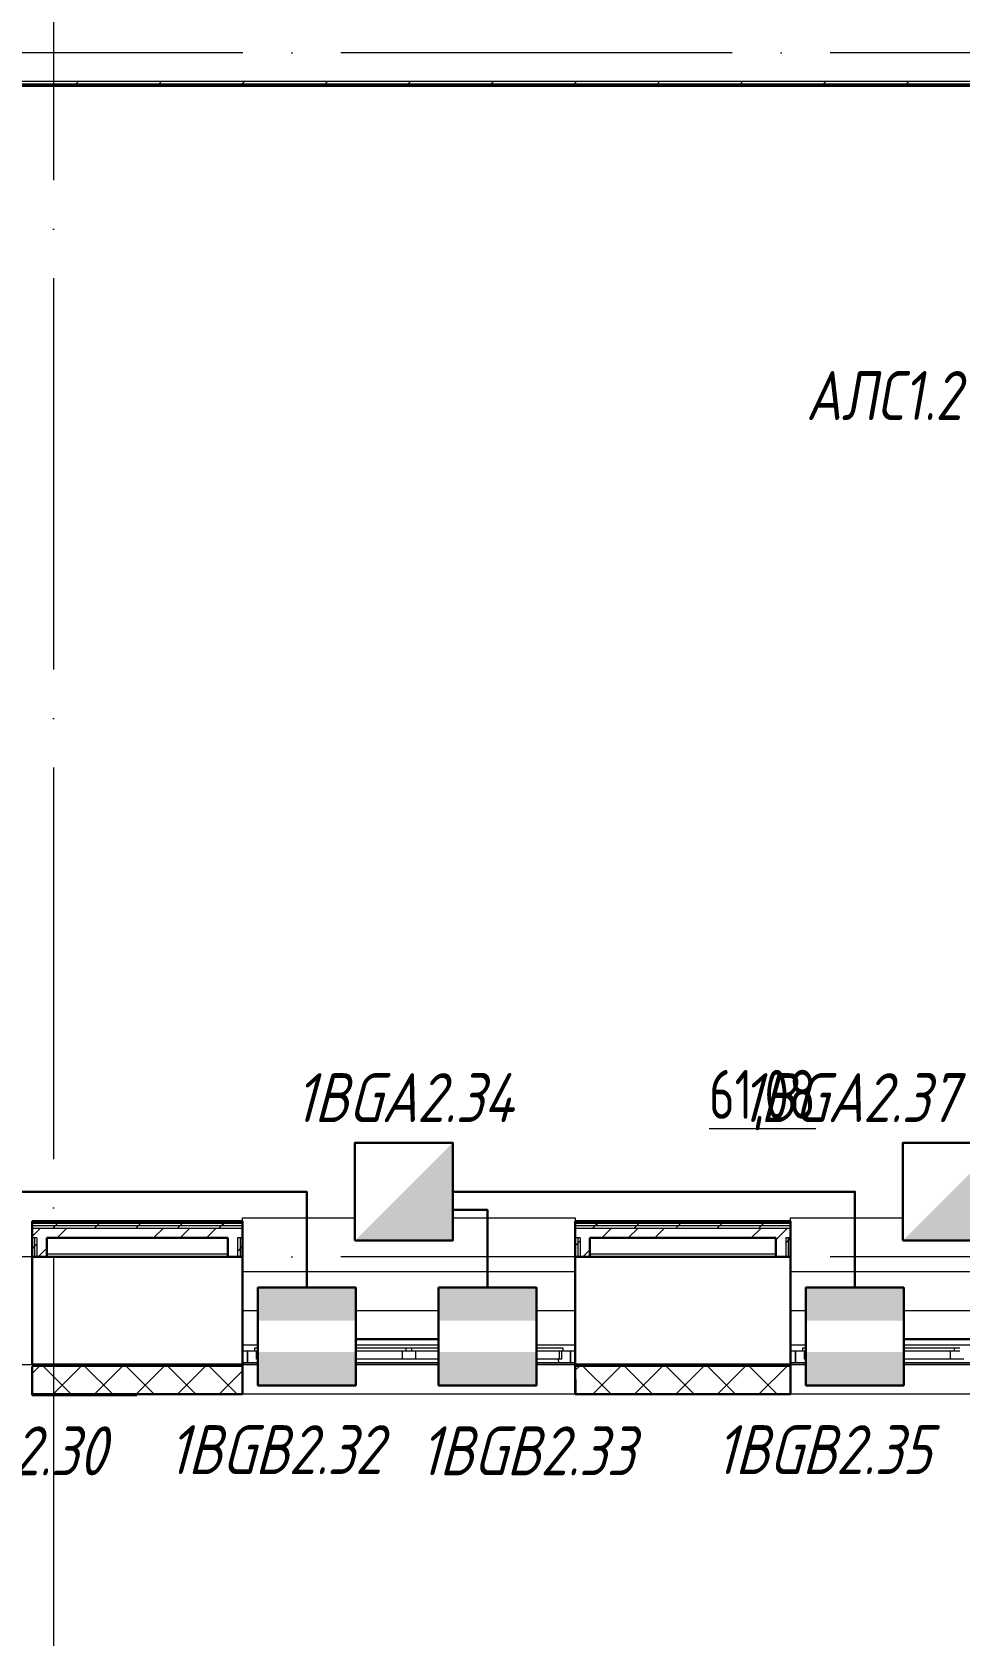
# Model space of a CAD drawing. Header units: millimetres. Extents: x -259793 to 1187961, y -549744 to 43070.
# Drawn here: x -4166 to 574, y -22080 to -13887 of the extents above; entities that cross this region are included whole.
import ezdxf
from ezdxf import colors
from ezdxf.entities.mleader import LeaderData, LeaderLine
from ezdxf.enums import TextEntityAlignment as Align
from ezdxf.math import Vec2, Vec3

# ---------------------------------------------------------------- set-up
doc = ezdxf.new("R2010")
doc.units = ezdxf.units.MM
doc.linetypes.add('ADSK_Линия сетки', pattern=[25, 20, -2.5, 0, -2.5])
for name, color, linetype, lineweight in [('_ Окна', 7, 'Continuous', 9), ('RC-Выноски', 7, 'Continuous', 0), ('RC-Извещатели_охранные', 5, 'Continuous', 30), ('лс', 5, 'Continuous', 30), ('Марки помещений', 252, 'Continuous', 20), ('Ограждение', 252, 'Continuous', 9), ('Окна', 252, 'Continuous', 9), ('Оси', 252, 'Continuous', 9), ('Стены внутренние', 7, 'Continuous', 18), ('Стены наружные', 7, 'Continuous', 18), ('Стены штриховка', 7, 'Continuous', 9)]:
    doc.layers.add(name, color=color, linetype=linetype, lineweight=lineweight)
doc.layers.add('RC-Позиционные_обозначения', color=7, linetype='Continuous')
doc.styles.add('GOST Common_3', font='', dxfattribs={"height": 3.5})
doc.styles.add('RubezhCAD', font='', dxfattribs={"oblique": 10})
doc.styles.get("Standard").update_dxf_attribs({"font": ''})
doc.styles.get('GOST Common_3').set_extended_font_data('GOST 2.304 type A')
doc.styles.get('RubezhCAD').set_extended_font_data('GOST type A')
doc.styles.get('Standard').set_extended_font_data('GOST type B')

# ---------------------------------------------------------------- blocks, each defined once
blk = doc.blocks.new('RC-UGO-IOZ-02')
at = {"layer": 'RC-Извещатели_охранные'}
blk.add_attdef('PSTN', text='', height=2.5, dxfattribs=at).set_placement((0.977, 2.603), align=Align.BOTTOM_LEFT)
blk.add_wipeout([(2.5, -2.5), (2.5, 2.5), (-2.5, 2.5), (-2.5, -2.5)]).dxf.layer = 'RC-Извещатели_охранные'
blk.add_wipeout([(-2.5, -2.5), (-2.5, 2.5), (2.5, 2.5), (2.5, -2.5)]).dxf.layer = 'RC-Извещатели_охранные'
h = blk.add_hatch(color=256, dxfattribs=at)
h.dxf.hatch_style = 1
h.paths.add_polyline_path([(2.5, -2.5), (2.5, 2.5), (0, 0), (-2.5, -2.5)])
blk.add_lwpolyline([(-2.5, -2.5), (2.5, -2.5), (2.5, 2.5), (-2.5, 2.5)], close=True, dxfattribs=at)
blk = doc.blocks.new('RC-UGO-IOM-02')
at = {"layer": 'RC-Извещатели_охранные'}
blk.add_point((0, 0), dxfattribs=at)
blk.add_attdef('PSTN', text='', height=2.5, dxfattribs=at).set_placement((0.977, 2.603), align=Align.BOTTOM_LEFT)
blk.add_wipeout([(2.5, -2.5), (2.5, 2.5), (-2.5, 2.5), (-2.5, -2.5)]).dxf.layer = 'RC-Извещатели_охранные'
blk.add_wipeout([(-2.5, -2.5), (-2.5, 2.5), (2.5, 2.5), (2.5, -2.5)]).dxf.layer = 'RC-Извещатели_охранные'
h = blk.add_hatch(color=256, dxfattribs=at)
h.dxf.hatch_style = 1
h.paths.add_polyline_path([(2.5, 0.8), (2.5, 2.506), (-2.5, 2.499), (-2.5, 0.8)])
h = blk.add_hatch(color=256, dxfattribs=at)
h.dxf.hatch_style = 1
h.paths.add_polyline_path([(2.5, -2.5), (2.5, -0.794), (-2.5, -0.801), (-2.5, -2.5)])
blk.add_lwpolyline([(-2.5, -2.5), (2.5, -2.5), (2.5, 2.5), (-2.5, 2.5)], close=True, dxfattribs=at)
blk = doc.blocks.new('1 этаж')
at = {"layer": 'Стены наружные', "lineweight": 9, "true_color": 0x636466}
h = blk.add_hatch(dxfattribs=at)
h.set_pattern_fill('FP_41', color=251, style=0, pattern_type=2)
h.set_pattern_definition([(180, (-32119.82, 96), (-1e-14, -100), [])])
h.paths.add_polyline_path([(-66005.8, -20703.7), (-64730.8, -20703.7), (-64730.8, -20693.7), (-66005.8, -20693.7)])
h.paths.add_polyline_path([(2117.4, -20703.7), (2694.2, -20703.7), (2694.2, -20693.7), (1409.2, -20693.7), (1409.2, -20703.7)])
h.paths.add_polyline_path([(-63030.8, -20703.7), (-61880.8, -20703.7), (-61880.8, -20693.7), (-63030.8, -20693.7)])
h.paths.add_polyline_path([(-752.8, -20703.7), (-290.8, -20703.7), (-290.8, -20693.7), (-1390.8, -20693.7), (-1390.8, -20703.7)])
h.paths.add_polyline_path([(-60180.8, -20703.7), (-59050.8, -20703.7), (-59050.8, -20693.7), (-60180.8, -20693.7)])
h.paths.add_polyline_path([(-3623, -20703.7), (-3090.8, -20703.7), (-3090.8, -20693.7), (-4165.8, -20693.7), (-4165.8, -20703.7)])
h.paths.add_polyline_path([(-57350.8, -20703.7), (-56240.8, -20703.7), (-56240.8, -20693.7), (-57350.8, -20693.7)])
h.paths.add_polyline_path([(-5865.8, -20703.7), (-5865.8, -20693.7), (-6960.8, -20693.7), (-6960.8, -20703.7), (-6493.2, -20703.7)])
h.paths.add_polyline_path([(-54540.8, -20703.7), (-53450.8, -20703.7), (-53450.8, -20693.7), (-54540.8, -20693.7)])
h.paths.add_polyline_path([(-8660.8, -20703.7), (-8660.8, -20693.7), (-9765.8, -20693.7), (-9765.8, -20703.7), (-9363.4, -20703.7)])
h.paths.add_polyline_path([(-51750.8, -20703.7), (-50620.8, -20703.7), (-50620.8, -20693.7), (-51750.8, -20693.7)])
h.paths.add_polyline_path([(-11516, -20703.7), (-11465.8, -20703.7), (-11465.8, -20693.7), (-12545.8, -20693.7), (-12545.8, -20703.7), (-12233.6, -20703.7)])
h.paths.add_polyline_path([(-48920.8, -20703.7), (-47800.8, -20703.7), (-47800.8, -20693.7), (-48920.8, -20693.7)])
h.paths.add_polyline_path([(-14245.8, -20703.7), (-14245.8, -20693.7), (-15320.8, -20693.7), (-15320.8, -20703.7), (-14386.2, -20703.7)])
h.paths.add_polyline_path([(-46100.8, -20703.7), (-45030.8, -20703.7), (-45030.8, -20693.7), (-46100.8, -20693.7)])
h.paths.add_polyline_path([(-17256.4, -20703.7), (-17020.8, -20703.7), (-17020.8, -20693.7), (-18120.8, -20693.7), (-18120.8, -20703.7), (-17974, -20703.7)])
h.paths.add_polyline_path([(-43330.8, -20703.7), (-42230.8, -20703.7), (-42230.8, -20693.7), (-43330.8, -20693.7)])
h.paths.add_polyline_path([(-19820.8, -20703.7), (-19820.8, -20693.7), (-20920.8, -20693.7), (-20920.8, -20703.7), (-20126.6, -20703.7)])
h.paths.add_polyline_path([(-40530.8, -20703.7), (-39400.8, -20703.7), (-39400.8, -20693.7), (-40530.8, -20693.7)])
h.paths.add_polyline_path([(-22620.8, -20703.7), (-22620.8, -20693.7), (-23700.8, -20693.7), (-23700.8, -20703.7), (-22996.8, -20703.7)])
h.paths.add_polyline_path([(-25867, -20703.7), (-25400.8, -20703.7), (-25400.8, -20693.7), (-26500.8, -20693.7), (-26500.8, -20703.7), (-26498.8, -20703.7)])
h.paths.add_polyline_path([(-37700.8, -20703.7), (-36590.8, -20703.7), (-36590.8, -20693.7), (-37700.8, -20693.7)])
h.paths.add_polyline_path([(-28202.8, -20703.7), (-28200.8, -20703.7), (-28200.8, -20693.7), (-29240.8, -20693.7), (-29239.8, -20703.7), (-28378.4, -20703.7)])
h.paths.add_polyline_path([(-34890.8, -20703.7), (-33780.8, -20703.7), (-33780.8, -20693.7), (-34890.8, -20693.7)])
h.paths.add_polyline_path([(-30940.8, -20703.7), (-30940.8, -20693.7), (-32080.8, -20693.7), (-32079.8, -20703.7), (-31090.8, -20703.7)])
at = {"layer": '_ Окна', "color": 251, "true_color": 0x636466}
for p, q in [((-3065.8, -20625.7), (-3090.8, -20625.7)), ((-3065.8, -20683.7), (-3065.8, -20625.7)), ((-1390.8, -20625.7), (-1415.8, -20625.7)), ((-1415.8, -20625.7), (-1415.8, -20683.7)), ((-265.8, -20625.7), (-290.8, -20625.7)), ((-265.8, -20683.7), (-265.8, -20625.7)), ((-3090.8, -20683.7), (-3065.8, -20683.7)), ((-1415.8, -20683.7), (-1390.8, -20683.7)), ((-290.8, -20683.7), (-265.8, -20683.7))]:
    blk.add_line(p, q, dxfattribs=at)
at = {"layer": '_ Окна', "color": 251, "lineweight": 18, "true_color": 0x636466}
for p, q in [((-3027.8, -20625.7), (-3065.8, -20625.7)), ((-3065.8, -20625.7), (-3065.8, -20683.7)), ((-3019.8, -20666.7), (-3019.8, -20625.7)), ((-1461.8, -20625.7), (-1461.8, -20666.7)), ((-1415.8, -20625.7), (-1453.8, -20625.7)), ((-1415.8, -20683.7), (-1415.8, -20625.7)), ((-227.8, -20625.7), (-265.8, -20625.7)), ((-265.8, -20625.7), (-265.8, -20683.7)), ((-219.8, -20666.7), (-219.8, -20625.7)), ((-3065.8, -20683.7), (-3006.4, -20683.7)), ((-3007.8, -20666.7), (-3019.8, -20666.7)), ((-3006.4, -20683.7), (-3001.8, -20666.7)), ((-1479.8, -20666.7), (-1475.2, -20683.7)), ((-1475.2, -20683.7), (-1415.8, -20683.7)), ((-1461.8, -20666.7), (-1473.8, -20666.7)), ((-265.8, -20683.7), (-206.4, -20683.7)), ((-207.8, -20666.7), (-219.8, -20666.7)), ((-206.4, -20683.7), (-201.8, -20666.7))]:
    blk.add_line(p, q, dxfattribs=at)
at = {"layer": 'Ограждение', "color": 251, "true_color": 0x636466}
for p, q in [((-6740.8, -14163.7), (1454.2, -14163.7)), ((-3090.8, -19961.8), (-3090.8, -19943.7)), ((-3090.8, -19943.7), (-1390.8, -19943.7)), ((-1390.8, -19943.7), (-1390.8, -19961.8)), ((-290.8, -19961.8), (-290.8, -19943.7)), ((-290.8, -19943.7), (1409.2, -19943.7)), ((-3090.8, -20218.7), (-1390.8, -20218.7)), ((-290.8, -20218.7), (1409.2, -20218.7)), ((-3090.8, -20418.7), (-1390.8, -20418.7)), ((-290.8, -20418.7), (1409.2, -20418.7)), ((-3090.8, -20593.7), (-1390.8, -20593.7)), ((-290.8, -20593.7), (1409.2, -20593.7))]:
    blk.add_line(p, q, dxfattribs=at)
at = {"layer": 'Окна', "color": 251, "true_color": 0x636466}
for p, q in [((-3027.8, -20608.7), (-2255.8, -20608.7)), ((-3027.8, -20625.7), (-3027.8, -20608.7)), ((-2255.8, -20625.7), (-3027.8, -20625.7)), ((-3007.8, -20666.7), (-3007.8, -20625.7)), ((-2275.8, -20625.7), (-2275.8, -20666.7)), ((-2255.8, -20608.7), (-2225.8, -20608.7)), ((-2255.8, -20608.7), (-2255.8, -20625.7)), ((-2225.8, -20625.7), (-2255.8, -20625.7)), ((-2225.8, -20608.7), (-1453.8, -20608.7)), ((-2225.8, -20625.7), (-2225.8, -20608.7)), ((-1453.8, -20625.7), (-2225.8, -20625.7)), ((-2205.8, -20666.7), (-2205.8, -20625.7)), ((-1473.8, -20625.7), (-1473.8, -20666.7)), ((-1453.8, -20608.7), (-1453.8, -20625.7)), ((-227.8, -20608.7), (544.2, -20608.7)), ((-227.8, -20625.7), (-227.8, -20608.7)), ((544.2, -20625.7), (-227.8, -20625.7)), ((-207.8, -20666.7), (-207.8, -20625.7)), ((524.2, -20625.7), (524.2, -20666.7)), ((544.2, -20608.7), (574.2, -20608.7)), ((544.2, -20608.7), (544.2, -20625.7)), ((574.2, -20625.7), (544.2, -20625.7)), ((-2275.8, -20666.7), (-3007.8, -20666.7)), ((-3006.4, -20683.7), (-1475.2, -20683.7)), ((-2205.8, -20666.7), (-2275.8, -20666.7)), ((-1473.8, -20666.7), (-2205.8, -20666.7)), ((524.2, -20666.7), (-207.8, -20666.7)), ((-206.4, -20683.7), (1324.8, -20683.7)), ((594.2, -20666.7), (524.2, -20666.7))]:
    blk.add_line(p, q, dxfattribs=at)
at = {"layer": 'Оси', "color": 251, "linetype": 'ADSK_Линия сетки', "ltscale": 100, "true_color": 0x636466}
for p, q in [((-4055.8, -2643.7), (-4055.8, -33769.9)), ((4411.5, -13993.7), (-72528.1, -13993.7)), ((4411.5, -20143.7), (-72528.1, -20143.7))]:
    blk.add_line(p, q, dxfattribs=at)
at = {"layer": 'Стены внутренние', "color": 251, "true_color": 0x636466}
for p, q in [((-4670.8, -14138.7), (1484.2, -14138.7)), ((-1390.8, -20693.7), (-3090.8, -20693.7)), ((1409.2, -20693.7), (-290.8, -20693.7)), ((-1390.8, -20845.7), (-3090.8, -20845.7)), ((1409.2, -20845.7), (-290.8, -20845.7))]:
    blk.add_line(p, q, dxfattribs=at)
at = {"layer": 'Стены внутренние', "color": 251, "lineweight": 30, "true_color": 0x636466}
for p, q in [((-4165.8, -20143.7), (-4165.8, -20693.7)), ((-3165.8, -20143.7), (-4090.8, -20143.7)), ((-3090.8, -20693.7), (-3090.8, -20143.7)), ((-1390.8, -20143.7), (-1390.8, -20693.7)), ((-365.8, -20143.7), (-1315.8, -20143.7)), ((-290.8, -20693.7), (-290.8, -20143.7)), ((-4165.8, -20693.7), (-3090.8, -20693.7)), ((-4165.8, -20703.7), (-4165.8, -20845.7)), ((-3090.8, -20845.7), (-3090.8, -20703.7)), ((-1390.8, -20693.7), (-290.8, -20693.7)), ((-1390.8, -20703.7), (-1390.8, -20845.7)), ((-290.8, -20845.7), (-290.8, -20703.7)), ((-4165.8, -20845.7), (-3090.8, -20845.7)), ((-1390.8, -20845.7), (-290.8, -20845.7))]:
    blk.add_line(p, q, dxfattribs=at)
at = {"layer": 'Стены внутренние', "color": 251, "linetype": 'Continuous', "lineweight": 9, "true_color": 0x636466}
for p, q in [((-4165.8, -20740.3), (-4129.2, -20703.7)), ((-3967.6, -20843.7), (-4107.6, -20703.7)), ((-4057.1, -20843.7), (-3917.1, -20703.7)), ((-3755.5, -20843.7), (-3895.5, -20703.7)), ((-3844.9, -20843.7), (-3704.9, -20703.7)), ((-3543.3, -20843.7), (-3683.3, -20703.7)), ((-3632.8, -20843.7), (-3492.8, -20703.7)), ((-3331.2, -20843.7), (-3471.2, -20703.7)), ((-3420.7, -20843.7), (-3280.7, -20703.7)), ((-3119.1, -20843.7), (-3259.1, -20703.7)), ((-3208.5, -20843.7), (-3090.8, -20726)), ((-1390.8, -20723.1), (-1371.5, -20703.7)), ((-1209.9, -20843.7), (-1349.9, -20703.7)), ((-1299.3, -20843.7), (-1159.3, -20703.7)), ((-997.8, -20843.7), (-1137.8, -20703.7)), ((-1087.2, -20843.7), (-947.2, -20703.7)), ((-785.6, -20843.7), (-925.6, -20703.7)), ((-875.1, -20843.7), (-735.1, -20703.7)), ((-573.5, -20843.7), (-713.5, -20703.7)), ((-662.9, -20843.7), (-522.9, -20703.7)), ((-361.4, -20843.7), (-501.4, -20703.7)), ((-450.8, -20843.7), (-310.8, -20703.7)), ((-4147.9, -20844.3), (-4148.7, -20845.7)), ((-4126.8, -20845.7), (-4128, -20843.7)), ((-3540.2, -20845.7), (-3541.4, -20843.7)), ((-1331.9, -20843.7), (-1333.1, -20845.7)), ((-510.7, -20843.7), (-511.8, -20845.7)), ((-292.8, -20833.6), (-290.8, -20833.6))]:
    blk.add_line(p, q, dxfattribs=at)
at = {"layer": 'Стены наружные', "color": 251, "lineweight": 30, "true_color": 0x636466}
for p, q in [((-6750.8, -14158.7), (1454.2, -14158.7)), ((-4165.8, -19961.8), (-4165.8, -20143.7)), ((-3090.8, -19961.8), (-4165.8, -19961.8)), ((-3090.8, -20143.7), (-3090.8, -19961.8)), ((-1390.8, -19961.8), (-1390.8, -20143.7)), ((-290.8, -19961.8), (-1390.8, -19961.8)), ((-290.8, -20143.7), (-290.8, -19961.8)), ((-4090.8, -20046.8), (-3165.8, -20046.8)), ((-4090.8, -20143.7), (-4090.8, -20046.8)), ((-3165.8, -20046.8), (-3165.8, -20143.7)), ((-1315.8, -20046.8), (-365.8, -20046.8)), ((-1315.8, -20143.7), (-1315.8, -20046.8)), ((-365.8, -20046.8), (-365.8, -20143.7)), ((-4165.8, -20143.7), (-4090.8, -20143.7)), ((-3165.8, -20143.7), (-3090.8, -20143.7)), ((-1390.8, -20143.7), (-1315.8, -20143.7)), ((-365.8, -20143.7), (-290.8, -20143.7)), ((-3090.8, -20693.7), (-4165.8, -20693.7)), ((-3090.8, -20703.7), (-3090.8, -20693.7)), ((-290.8, -20693.7), (-1390.8, -20693.7)), ((-1390.8, -20693.7), (-1390.8, -20703.7)), ((-290.8, -20703.7), (-290.8, -20693.7)), ((-3630.8, -20845.7), (-4165.8, -20845.7)), ((-4165.8, -20845.7), (-4165.8, -20850.7)), ((-4165.8, -20850.7), (-3630.8, -20850.7)), ((-3630.8, -20850.7), (-3630.8, -20845.7))]:
    blk.add_line(p, q, dxfattribs=at)
at = {"layer": 'Стены наружные', "color": 251, "linetype": 'Continuous', "lineweight": 9, "true_color": 0x636466}
for p, q in [((-4160.3, -14158.7), (-4155.3, -14153.7)), ((-4089.6, -14158.7), (-4084.6, -14153.7)), ((-4018.9, -14158.7), (-4013.9, -14153.7)), ((-3948.1, -14158.7), (-3943.1, -14153.7)), ((-3943.1, -14153.7), (-3928.1, -14138.7)), ((-3877.4, -14158.7), (-3872.4, -14153.7)), ((-3806.7, -14158.7), (-3801.7, -14153.7)), ((-3736, -14158.7), (-3731, -14153.7)), ((-3665.3, -14158.7), (-3660.3, -14153.7)), ((-3594.6, -14158.7), (-3589.6, -14153.7)), ((-3523.9, -14158.7), (-3518.9, -14153.7)), ((-3518.9, -14153.7), (-3503.9, -14138.7)), ((-3453.2, -14158.7), (-3448.2, -14153.7)), ((-3382.5, -14158.7), (-3377.5, -14153.7)), ((-3311.8, -14158.7), (-3306.8, -14153.7)), ((-3241, -14158.7), (-3236, -14153.7)), ((-3170.3, -14158.7), (-3165.3, -14153.7)), ((-3099.6, -14158.7), (-3094.6, -14153.7)), ((-3094.6, -14153.7), (-3079.6, -14138.7)), ((-3028.9, -14158.7), (-3023.9, -14153.7)), ((-2958.2, -14158.7), (-2953.2, -14153.7)), ((-2887.5, -14158.7), (-2882.5, -14153.7)), ((-2816.8, -14158.7), (-2811.8, -14153.7)), ((-2746.1, -14158.7), (-2741.1, -14153.7)), ((-2675.4, -14158.7), (-2670.4, -14153.7)), ((-2670.4, -14153.7), (-2655.4, -14138.7)), ((-2604.6, -14158.7), (-2599.6, -14153.7)), ((-2533.9, -14158.7), (-2528.9, -14153.7)), ((-2463.2, -14158.7), (-2458.2, -14153.7)), ((-2392.5, -14158.7), (-2387.5, -14153.7)), ((-2321.8, -14158.7), (-2316.8, -14153.7)), ((-2251.1, -14158.7), (-2246.1, -14153.7)), ((-2246.1, -14153.7), (-2231.1, -14138.7)), ((-2180.4, -14158.7), (-2175.4, -14153.7)), ((-2109.7, -14158.7), (-2104.7, -14153.7)), ((-2039, -14158.7), (-2034, -14153.7)), ((-1968.2, -14158.7), (-1963.2, -14153.7)), ((-1897.5, -14158.7), (-1892.5, -14153.7)), ((-1826.8, -14158.7), (-1821.8, -14153.7)), ((-1821.8, -14153.7), (-1806.8, -14138.7)), ((-1756.1, -14158.7), (-1751.1, -14153.7)), ((-1685.4, -14158.7), (-1680.4, -14153.7)), ((-1614.7, -14158.7), (-1609.7, -14153.7)), ((-1544, -14158.7), (-1539, -14153.7)), ((-1473.3, -14158.7), (-1468.3, -14153.7)), ((-1402.6, -14158.7), (-1397.6, -14153.7)), ((-1397.6, -14153.7), (-1382.6, -14138.7)), ((-1331.9, -14158.7), (-1326.9, -14153.7)), ((-1261.1, -14158.7), (-1256.1, -14153.7)), ((-1190.4, -14158.7), (-1185.4, -14153.7)), ((-1119.7, -14158.7), (-1114.7, -14153.7)), ((-1049, -14158.7), (-1044, -14153.7)), ((-978.3, -14158.7), (-973.3, -14153.7)), ((-973.3, -14153.7), (-958.3, -14138.7)), ((-907.6, -14158.7), (-902.6, -14153.7)), ((-836.9, -14158.7), (-831.9, -14153.7)), ((-766.2, -14158.7), (-761.2, -14153.7)), ((-695.5, -14158.7), (-690.5, -14153.7)), ((-624.7, -14158.7), (-619.7, -14153.7)), ((-554, -14158.7), (-549, -14153.7)), ((-549, -14153.7), (-534, -14138.7)), ((-483.3, -14158.7), (-478.3, -14153.7)), ((-412.6, -14158.7), (-407.6, -14153.7)), ((-341.9, -14158.7), (-336.9, -14153.7)), ((-271.2, -14158.7), (-266.2, -14153.7)), ((-200.5, -14158.7), (-195.5, -14153.7)), ((-129.8, -14158.7), (-124.8, -14153.7)), ((-124.8, -14153.7), (-109.8, -14138.7)), ((-59.1, -14158.7), (-54.1, -14153.7)), ((11.6, -14158.7), (16.6, -14153.7)), ((82.4, -14158.7), (87.4, -14153.7)), ((153.1, -14158.7), (158.1, -14153.7)), ((223.8, -14158.7), (228.8, -14153.7)), ((294.5, -14158.7), (299.5, -14153.7)), ((299.5, -14153.7), (314.5, -14138.7)), ((365.2, -14158.7), (370.2, -14153.7)), ((435.9, -14158.7), (440.9, -14153.7)), ((506.6, -14158.7), (511.6, -14153.7)), ((-4165.8, -19962.5), (-4165.1, -19961.8)), ((-4099.4, -19966.8), (-4094.4, -19961.8)), ((-4058.7, -19996.8), (-4046.2, -19984.3)), ((-4046.2, -19984.3), (-4033.7, -19971.8)), ((-4028.7, -19966.8), (-4023.7, -19961.8)), ((-3958, -19966.8), (-3953, -19961.8)), ((-3887.2, -19966.8), (-3882.2, -19961.8)), ((-3846.5, -19996.8), (-3834, -19984.3)), ((-3834, -19984.3), (-3821.5, -19971.8)), ((-3821.5, -19971.8), (-3816.5, -19966.8)), ((-3816.5, -19966.8), (-3811.5, -19961.8)), ((-3745.8, -19966.8), (-3740.8, -19961.8)), ((-3675.1, -19966.8), (-3670.1, -19961.8)), ((-3634.4, -19996.8), (-3621.9, -19984.3)), ((-3621.9, -19984.3), (-3609.4, -19971.8)), ((-3604.4, -19966.8), (-3599.4, -19961.8)), ((-3533.7, -19966.8), (-3528.7, -19961.8)), ((-3463, -19966.8), (-3458, -19961.8)), ((-3422.3, -19996.8), (-3409.8, -19984.3)), ((-3409.8, -19984.3), (-3397.3, -19971.8)), ((-3397.3, -19971.8), (-3392.3, -19966.8)), ((-3392.3, -19966.8), (-3387.3, -19961.8)), ((-3321.6, -19966.8), (-3316.6, -19961.8)), ((-3250.8, -19966.8), (-3245.8, -19961.8)), ((-3210.1, -19996.8), (-3197.6, -19984.3)), ((-3197.6, -19984.3), (-3185.1, -19971.8)), ((-3180.1, -19966.8), (-3175.1, -19961.8)), ((-3109.4, -19966.8), (-3104.4, -19961.8)), ((-1341.7, -19966.8), (-1336.7, -19961.8)), ((-1300.9, -19996.8), (-1288.4, -19984.3)), ((-1288.4, -19984.3), (-1275.9, -19971.8)), ((-1275.9, -19971.8), (-1270.9, -19966.8)), ((-1270.9, -19966.8), (-1265.9, -19961.8)), ((-1200.2, -19966.8), (-1195.2, -19961.8)), ((-1129.5, -19966.8), (-1124.5, -19961.8)), ((-1088.8, -19996.8), (-1076.3, -19984.3)), ((-1076.3, -19984.3), (-1063.8, -19971.8)), ((-1058.8, -19966.8), (-1053.8, -19961.8)), ((-988.1, -19966.8), (-983.1, -19961.8)), ((-917.4, -19966.8), (-912.4, -19961.8)), ((-876.7, -19996.8), (-864.2, -19984.3)), ((-864.2, -19984.3), (-851.7, -19971.8)), ((-851.7, -19971.8), (-846.7, -19966.8)), ((-846.7, -19966.8), (-841.7, -19961.8)), ((-776, -19966.8), (-771, -19961.8)), ((-705.3, -19966.8), (-700.3, -19961.8)), ((-664.6, -19996.8), (-652.1, -19984.3)), ((-652.1, -19984.3), (-639.6, -19971.8)), ((-634.6, -19966.8), (-629.6, -19961.8)), ((-563.8, -19966.8), (-558.8, -19961.8)), ((-493.1, -19966.8), (-488.1, -19961.8)), ((-452.4, -19996.8), (-439.9, -19984.3)), ((-439.9, -19984.3), (-427.4, -19971.8)), ((-427.4, -19971.8), (-422.4, -19966.8)), ((-422.4, -19966.8), (-417.4, -19961.8)), ((-351.7, -19966.8), (-346.7, -19961.8)), ((-4165.8, -20039.2), (-4123.4, -19996.8)), ((-4038.4, -20046.8), (-3988.4, -19996.8)), ((-3545, -20046.8), (-3495, -19996.8)), ((-3410, -20046.8), (-3360, -19996.8)), ((-3275.1, -20046.8), (-3225.1, -19996.8)), ((-1378.3, -20074.2), (-1365.8, -20061.7)), ((-1255, -20046.8), (-1205, -19996.8)), ((-1120.1, -20046.8), (-1070.1, -19996.8)), ((-985.1, -20046.8), (-935.1, -19996.8)), ((-491.7, -20046.8), (-441.7, -19996.8)), ((-365.8, -20055.9), (-356.8, -20046.8)), ((-356.8, -20046.8), (-306.8, -19996.8)), ((-315.8, -20072.3), (-303.3, -20059.8)), ((-303.3, -20059.8), (-290.8, -20047.3)), ((-4165.8, -20103.9), (-4153.3, -20091.4)), ((-4153.3, -20091.4), (-4140.8, -20078.9)), ((-4135.3, -20143.7), (-4090.8, -20099.2)), ((-3115.8, -20114.6), (-3103.3, -20102.1)), ((-3103.3, -20102.1), (-3090.8, -20089.6)), ((-1390.8, -20086.7), (-1378.3, -20074.2)), ((-1351.9, -20143.7), (-1315.8, -20107.6)), ((-318.7, -20143.7), (-315.8, -20140.8)), ((-4148.7, -20845.7), (-4151.6, -20850.7)), ((-4124.2, -20850.3), (-4126.8, -20845.7))]:
    blk.add_line(p, q, dxfattribs=at)
at = {"layer": 'Стены наружные', "color": 251, "true_color": 0x636466}
for p, q in [((-4090.8, -20128.7), (-3165.8, -20128.7)), ((-1315.8, -20128.7), (-365.8, -20128.7)), ((-5865.8, -20693.7), (-4165.8, -20693.7)), ((-3090.8, -20693.7), (-1390.8, -20693.7)), ((-290.8, -20693.7), (1409.2, -20693.7))]:
    blk.add_line(p, q, dxfattribs=at)
at = {"layer": 'Стены штриховка', "color": 251, "true_color": 0x636466}
for p, q in [((1484.2, -14153.7), (-6750.8, -14153.7)), ((-3090.8, -19966.8), (-4165.8, -19966.8)), ((-4165.8, -19971.8), (-3090.8, -19971.8)), ((-4165.8, -19984.3), (-3090.8, -19984.3)), ((-290.8, -19966.8), (-1390.8, -19966.8)), ((-1390.8, -19971.8), (-290.8, -19971.8)), ((-1390.8, -19984.3), (-290.8, -19984.3)), ((-4165.8, -19996.8), (-3090.8, -19996.8)), ((-4140.8, -20046.8), (-4165.8, -20046.8)), ((-4153.3, -20046.8), (-4153.3, -20143.7)), ((-4140.8, -20046.8), (-4140.8, -20143.7)), ((-3090.8, -20046.8), (-3115.8, -20046.8)), ((-3115.8, -20046.8), (-3115.8, -20143.7)), ((-3103.3, -20046.8), (-3103.3, -20143.7)), ((-1390.8, -19996.8), (-290.8, -19996.8)), ((-1365.8, -20046.8), (-1390.8, -20046.8)), ((-1378.3, -20046.8), (-1378.3, -20143.7)), ((-1365.8, -20046.8), (-1365.8, -20143.7)), ((-290.8, -20046.8), (-315.8, -20046.8)), ((-315.8, -20046.8), (-315.8, -20143.7)), ((-303.3, -20046.8), (-303.3, -20143.7)), ((-3090.8, -20703.7), (-4165.8, -20703.7)), ((-290.8, -20703.7), (-1390.8, -20703.7)), ((-4163.8, -20769.7), (-4165.8, -20769.7)), ((-4163.8, -20769.7), (-4163.8, -20843.7)), ((-3090.8, -20769.7), (-3092.8, -20769.7)), ((-3092.8, -20843.7), (-3092.8, -20769.7)), ((-1388.8, -20769.7), (-1390.8, -20769.7)), ((-1388.8, -20769.7), (-1388.8, -20843.7)), ((-290.8, -20769.7), (-292.8, -20769.7)), ((-292.8, -20843.7), (-292.8, -20769.7)), ((-4163.8, -20843.7), (-3092.8, -20843.7)), ((-1388.8, -20843.7), (-292.8, -20843.7))]:
    blk.add_line(p, q, dxfattribs=at)
at = {"layer": 'Марки помещений', "color": 251, "true_color": 0x636466, "style": 'GOST Common_3', "width": 0.9}
blk.add_text('%%U61,08', height=250, dxfattribs=at).set_placement((-707.5, -19438.9))

msp = doc.modelspace()

# ---------------------------------------------------------------- block references
msp.add_blockref('1 этаж', (0, 0))

# ---------------------------------------------------------------- next in the draw order: block references
at = {"layer": 'RC-Извещатели_охранные', "color": 1, "ltscale": 0.01}
ref = msp.add_blockref('RC-UGO-IOZ-02', (-2266.85183, -19811.15743), dxfattribs=dict(at, xscale=100, yscale=100, zscale=100))
ref.add_attrib('PSTN', '1BGA2.34', dxfattribs={"layer": 'RC-Позиционные_обозначения', "height": 250, "style": 'RubezhCAD', "oblique": 15}).set_placement((-2266.85183, -19530.42558), align=Align.BOTTOM_CENTER)
ref = msp.add_blockref('RC-UGO-IOZ-02', (533.14817, -19811.15743), dxfattribs=dict(at, xscale=100, yscale=100, zscale=100))
ref.add_attrib('PSTN', '1BGA2.37', dxfattribs={"layer": 'RC-Позиционные_обозначения', "height": 250, "style": 'RubezhCAD', "oblique": 15}).set_placement((6.39882, -19530.42558), align=Align.BOTTOM_CENTER)
ref = msp.add_blockref('RC-UGO-IOM-02', (-4539.26195, -20550.58255), dxfattribs=dict(at, xscale=100, yscale=100, zscale=100))
ref.add_attrib('PSTN', '1BGB2.30', dxfattribs={"layer": 'RC-Позиционные_обозначения', "height": 250, "style": 'RubezhCAD', "oblique": 15}).set_placement((-4337.18609, -21334.76688), align=Align.BOTTOM_CENTER)
ref = msp.add_blockref('RC-UGO-IOM-02', (-2762.46358, -20550.58255), dxfattribs=dict(at, xscale=100, yscale=100, zscale=100))
ref.add_attrib('PSTN', '1BGB2.32', dxfattribs={"layer": 'RC-Позиционные_обозначения', "height": 250, "style": 'RubezhCAD', "oblique": 15}).set_placement((-2924.51582, -21328.68442), align=Align.BOTTOM_CENTER)
ref = msp.add_blockref('RC-UGO-IOM-02', (-1839.26195, -20550.58255), dxfattribs=dict(at, xscale=100, yscale=100, zscale=100))
ref.add_attrib('PSTN', '1BGB2.33', dxfattribs={"layer": 'RC-Позиционные_обозначения', "height": 250, "style": 'RubezhCAD', "oblique": 15}).set_placement((-1637.18609, -21334.76688), align=Align.BOTTOM_CENTER)
ref = msp.add_blockref('RC-UGO-IOM-02', (37.53642, -20550.58255), dxfattribs=dict(at, xscale=100, yscale=100, zscale=100))
ref.add_attrib('PSTN', '1BGB2.35', dxfattribs={"layer": 'RC-Позиционные_обозначения', "height": 250, "style": 'RubezhCAD', "oblique": 15}).set_placement((-124.51582, -21328.68442), align=Align.BOTTOM_CENTER)

# ---------------------------------------------------------------- next in the draw order: leaders
at = {"layer": 'RC-Выноски', "ltscale": 0.01}
ml = msp.add_multileader_mtext('Standard', dxfattribs=at)
ml.set_content('АЛС1.2', color=256, style='RubezhCAD')
ml.set_leader_properties()
ml.build(insert=Vec2(0, 0))
ml.multileader.update_dxf_attribs({"has_text_frame": 1, "text_right_attachment_type": 2, "dogleg_length": 2, "arrow_head_size": 200, "scale": 100})
ctx = ml.context
ctx.base_point, ctx.scale, ctx.char_height, ctx.arrow_head_size, ctx.landing_gap_size, ctx.plane_origin = Vec3(-350.16356, -15743.77117), 100, 250, 200, 100, Vec3(-43885.56691, -201717.06082)
ctx.right_attachment, ctx.text_align_type = 2, 1
notes = []
notes.append((ctx, [(1, (1, 1, 0), (925.49993, -15743.77117), (-1, 0), 200, [(0, [(1482.44781, -15744.94907)], 0, [])])]))
ctx.mtext.insert, ctx.mtext.alignment, ctx.mtext.flow_direction = Vec3(187.66819, -15618.77117), 2, 5
ctx.mtext.has_bg_fill, ctx.mtext.bg_color, ctx.mtext.bg_scale_factor, ctx.mtext.bg_transparency, ctx.mtext.use_window_bg_color = 1, -1027028792, 1.5, 0, 1
for ctx, leaders in notes:
    for number, flags, end, landing, length, lines in leaders:
        leader = LeaderData()
        leader.index, (leader.has_last_leader_line, leader.has_dogleg_vector, leader.attachment_direction) = number, flags
        leader.last_leader_point, leader.dogleg_vector, leader.dogleg_length = Vec3(end), Vec3(landing), length
        for number, points, colour, breaks in lines:
            line = LeaderLine()
            line.index, line.vertices, line.color, line.breaks = number, Vec3.list(points), colors.encode_raw_color(colour), breaks
            leader.lines.append(line)
        ctx.leaders.append(leader)

# ---------------------------------------------------------------- next in the draw order: linework, layer by layer
at = {"layer": 'лс'}
for points in [[(-4716.85183, -19811.15743), (-2762.46358, -19811.15743), (-2762.46358, -20300.58255)], [(37.53642, -20300.58255), (37.53642, -19811.15743), (-2016.85183, -19811.15743)], [(-1839.26195, -20300.58255), (-1839.26195, -19904.17678), (-2016.85183, -19904.17678)], [(-2512.46358, -20564.27484), (-2089.26195, -20564.27484)], [(287.53642, -20564.27484), (710.73805, -20564.27484)]]:
    msp.add_lwpolyline(points, dxfattribs=at)

doc.saveas('drawing.dxf')
